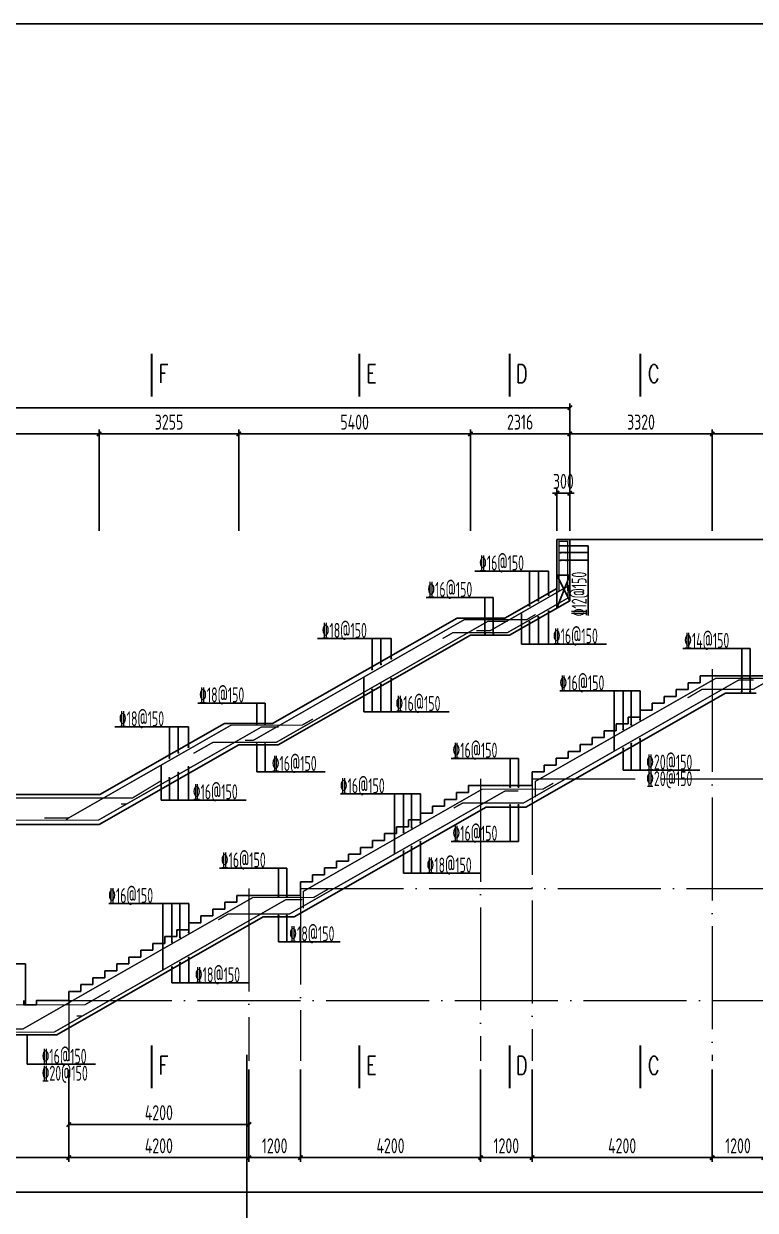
# Model space of a CAD drawing. Header units: millimetres. Extents: x -897614 to 191467, y -439928 to 101803.
# Drawn here: x 106840 to 123893, y -221282 to -193606 of the extents above; entities that cross this region are included whole.
import ezdxf

# ---------------------------------------------------------------- set-up
doc = ezdxf.new("R2010")
doc.units = ezdxf.units.MM
doc.header["$LTSCALE"] = 1000
doc.linetypes.add('ACAD_ISO04W100', pattern=[30, 24, -3, 0, -3])
doc.linetypes.add('DASHED', pattern=[19.05, 12.7, -6.35])
for name, color, linetype in [('AXIS', 3, 'Continuous'), ('DIM_LEAD', 3, 'Continuous'), ('DIM_SYMB', 3, 'Continuous'), ('JG_TEXT', 7, 'Continuous'), ('JGKX', 7, 'Continuous'), ('REIN', 1, 'Continuous')]:
    doc.layers.add(name, color=color, linetype=linetype)
for name, color, linetype, lineweight in [('Beam', 4, 'DASHED', 25), ('DOTE', 8, 'ACAD_ISO04W100', 9), ('WALL', 6, 'Continuous', 30)]:
    doc.layers.add(name, color=color, linetype=linetype, lineweight=lineweight)
doc.layers.add('DY', color=1, linetype='Continuous', plot=False)
doc.styles.add('_TCH_LABEL', font='COMPLEX', dxfattribs={"bigfont": 'GBCBIG'})
doc.styles.add('TSSD', font='tssdeng.shx', dxfattribs={"width": 0.7, "bigfont": 'tssdchn.shx'})
doc.dimstyles.new('TSD', dxfattribs={"dimtxt": 350, "dimasz": 100, "dimexe": 100, "dimexo": 200, "dimgap": 100, "dimtad": 1, "dimdec": 0, "dimzin": 0, "dimdsep": 46, "dimtxsty": 'TSSD', "dimblk": 'ARCHTICK', "dimcen": 0.09, "dimclrt": 7, "dimazin": 2, "dimtfac": 1, "dimtdec": 0, "dimtix": 1, "dimtmove": 2, "dimatfit": 3, "dimfxl": 0, "dimtolj": 1, "dimtzin": 0, "dimarcsym": 0})

# ---------------------------------------------------------------- blocks, each defined once
blk = doc.blocks.new('_ArchTick')
at = {"color": 0, "linetype": 'ByBlock', "const_width": 0.4}
blk.add_lwpolyline([(-0.5, -0.5), (0.5, 0.5)], dxfattribs=at)
blk = doc.blocks.new('*D225')
at = {"layer": 'Defpoints', "color": 0, "transparency": 16777216}
for p in [(100290, -217796), (107890, -217796), (107890, -220054)]:
    blk.add_point(p, dxfattribs=at)
at = {"layer": 'DIM_LEAD', "color": 0, "lineweight": -2, "transparency": 16777216}
for p, q in [((100290, -217996), (100290, -220154)), ((107890, -217996), (107890, -220154)), ((100290, -220054), (107890, -220054))]:
    blk.add_line(p, q, dxfattribs=at)
at = {"layer": 'DIM_LEAD', "color": 0, "lineweight": -2, "transparency": 16777216, "xscale": 100, "yscale": 100, "zscale": 100, "rotation": 180}
blk.add_blockref('_ArchTick', (100290, -220054), dxfattribs=at)
at = {"layer": 'DIM_LEAD', "color": 0, "lineweight": -2, "transparency": 16777216, "xscale": 100, "yscale": 100, "zscale": 100}
blk.add_blockref('_ArchTick', (107890, -220054), dxfattribs=at)
at = {"layer": 'DIM_LEAD', "color": 7, "transparency": 16777216, "insert": (104090, -219779), "char_height": 350, "attachment_point": 5, "style": 'TSSD'}
blk.add_mtext('\\A1;7600', dxfattribs=at)
blk = doc.blocks.new('*D226')
at = {"layer": 'Defpoints', "color": 0, "transparency": 16777216}
for p in [(112090, -217796), (113290, -217796), (113290, -220054)]:
    blk.add_point(p, dxfattribs=at)
at = {"layer": 'DIM_LEAD', "color": 0, "lineweight": -2, "transparency": 16777216}
for p, q in [((112090, -217996), (112090, -220154)), ((113290, -217996), (113290, -220154)), ((112090, -220054), (113290, -220054))]:
    blk.add_line(p, q, dxfattribs=at)
at = {"layer": 'DIM_LEAD', "color": 0, "lineweight": -2, "transparency": 16777216, "xscale": 100, "yscale": 100, "zscale": 100, "rotation": 180}
blk.add_blockref('_ArchTick', (112090, -220054), dxfattribs=at)
at = {"layer": 'DIM_LEAD', "color": 0, "lineweight": -2, "transparency": 16777216, "xscale": 100, "yscale": 100, "zscale": 100}
blk.add_blockref('_ArchTick', (113290, -220054), dxfattribs=at)
at = {"layer": 'DIM_LEAD', "color": 7, "transparency": 16777216, "insert": (112690, -219779), "char_height": 350, "attachment_point": 5, "style": 'TSSD'}
blk.add_mtext('\\A1;1200', dxfattribs=at)
blk = doc.blocks.new('*D227')
at = {"layer": 'Defpoints', "color": 0, "transparency": 16777216}
for p in [(113290, -217796), (117490, -217796), (117490, -220054)]:
    blk.add_point(p, dxfattribs=at)
at = {"layer": 'DIM_LEAD', "color": 0, "lineweight": -2, "transparency": 16777216}
for p, q in [((113290, -217996), (113290, -220154)), ((117490, -217996), (117490, -220154)), ((113290, -220054), (117490, -220054))]:
    blk.add_line(p, q, dxfattribs=at)
at = {"layer": 'DIM_LEAD', "color": 0, "lineweight": -2, "transparency": 16777216, "xscale": 100, "yscale": 100, "zscale": 100, "rotation": 180}
blk.add_blockref('_ArchTick', (113290, -220054), dxfattribs=at)
at = {"layer": 'DIM_LEAD', "color": 0, "lineweight": -2, "transparency": 16777216, "xscale": 100, "yscale": 100, "zscale": 100}
blk.add_blockref('_ArchTick', (117490, -220054), dxfattribs=at)
at = {"layer": 'DIM_LEAD', "color": 7, "transparency": 16777216, "insert": (115390, -219779), "char_height": 350, "attachment_point": 5, "style": 'TSSD'}
blk.add_mtext('\\A1;4200', dxfattribs=at)
blk = doc.blocks.new('*D228')
at = {"layer": 'Defpoints', "color": 0, "transparency": 16777216}
for p in [(117490, -217796), (118690, -217796), (118690, -220054)]:
    blk.add_point(p, dxfattribs=at)
at = {"layer": 'DIM_LEAD', "color": 0, "lineweight": -2, "transparency": 16777216}
for p, q in [((117490, -217996), (117490, -220154)), ((118690, -217996), (118690, -220154)), ((117490, -220054), (118690, -220054))]:
    blk.add_line(p, q, dxfattribs=at)
at = {"layer": 'DIM_LEAD', "color": 0, "lineweight": -2, "transparency": 16777216, "xscale": 100, "yscale": 100, "zscale": 100, "rotation": 180}
blk.add_blockref('_ArchTick', (117490, -220054), dxfattribs=at)
at = {"layer": 'DIM_LEAD', "color": 0, "lineweight": -2, "transparency": 16777216, "xscale": 100, "yscale": 100, "zscale": 100}
blk.add_blockref('_ArchTick', (118690, -220054), dxfattribs=at)
at = {"layer": 'DIM_LEAD', "color": 7, "transparency": 16777216, "insert": (118090, -219779), "char_height": 350, "attachment_point": 5, "style": 'TSSD'}
blk.add_mtext('\\A1;1200', dxfattribs=at)
blk = doc.blocks.new('*D229')
at = {"layer": 'Defpoints', "color": 0, "transparency": 16777216}
for p in [(118690, -217796), (122890, -217796), (122890, -220054)]:
    blk.add_point(p, dxfattribs=at)
at = {"layer": 'DIM_LEAD', "color": 0, "lineweight": -2, "transparency": 16777216}
for p, q in [((118690, -217996), (118690, -220154)), ((122890, -217996), (122890, -220154)), ((118690, -220054), (122890, -220054))]:
    blk.add_line(p, q, dxfattribs=at)
at = {"layer": 'DIM_LEAD', "color": 0, "lineweight": -2, "transparency": 16777216, "xscale": 100, "yscale": 100, "zscale": 100, "rotation": 180}
blk.add_blockref('_ArchTick', (118690, -220054), dxfattribs=at)
at = {"layer": 'DIM_LEAD', "color": 0, "lineweight": -2, "transparency": 16777216, "xscale": 100, "yscale": 100, "zscale": 100}
blk.add_blockref('_ArchTick', (122890, -220054), dxfattribs=at)
at = {"layer": 'DIM_LEAD', "color": 7, "transparency": 16777216, "insert": (120790, -219779), "char_height": 350, "attachment_point": 5, "style": 'TSSD'}
blk.add_mtext('\\A1;4200', dxfattribs=at)
blk = doc.blocks.new('*D230')
at = {"layer": 'Defpoints', "color": 0, "transparency": 16777216}
for p in [(122890, -217796), (124090, -217796), (124090, -220054)]:
    blk.add_point(p, dxfattribs=at)
at = {"layer": 'DIM_LEAD', "color": 0, "lineweight": -2, "transparency": 16777216}
for p, q in [((122890, -217996), (122890, -220154)), ((124090, -217996), (124090, -220154)), ((122890, -220054), (124090, -220054))]:
    blk.add_line(p, q, dxfattribs=at)
at = {"layer": 'DIM_LEAD', "color": 0, "lineweight": -2, "transparency": 16777216, "xscale": 100, "yscale": 100, "zscale": 100, "rotation": 180}
blk.add_blockref('_ArchTick', (122890, -220054), dxfattribs=at)
at = {"layer": 'DIM_LEAD', "color": 0, "lineweight": -2, "transparency": 16777216, "xscale": 100, "yscale": 100, "zscale": 100}
blk.add_blockref('_ArchTick', (124090, -220054), dxfattribs=at)
at = {"layer": 'DIM_LEAD', "color": 7, "transparency": 16777216, "insert": (123490, -219779), "char_height": 350, "attachment_point": 5, "style": 'TSSD'}
blk.add_mtext('\\A1;1200', dxfattribs=at)
blk = doc.blocks.new('*D233')
at = {"layer": 'Defpoints', "color": 0, "transparency": 16777216}
for p in [(76010, -217796), (132170, -217796), (132170, -220859)]:
    blk.add_point(p, dxfattribs=at)
at = {"layer": 'DIM_LEAD', "color": 0, "lineweight": -2, "transparency": 16777216}
for p, q in [((76010, -217996), (76010, -220959)), ((132170, -217996), (132170, -220959)), ((76010, -220859), (132170, -220859))]:
    blk.add_line(p, q, dxfattribs=at)
at = {"layer": 'DIM_LEAD', "color": 0, "lineweight": -2, "transparency": 16777216, "xscale": 100, "yscale": 100, "zscale": 100, "rotation": 180}
blk.add_blockref('_ArchTick', (76010, -220859), dxfattribs=at)
at = {"layer": 'DIM_LEAD', "color": 0, "lineweight": -2, "transparency": 16777216, "xscale": 100, "yscale": 100, "zscale": 100}
blk.add_blockref('_ArchTick', (132170, -220859), dxfattribs=at)
at = {"layer": 'DIM_LEAD', "color": 7, "transparency": 16777216, "insert": (104090, -220584), "char_height": 350, "attachment_point": 5, "style": 'TSSD'}
blk.add_mtext('\\A1;56160', dxfattribs=at)
blk = doc.blocks.new('*D238')
at = {"layer": 'Defpoints', "color": 0, "transparency": 16777216}
for p in [(107890, -217796), (112090, -217796), (112090, -219282)]:
    blk.add_point(p, dxfattribs=at)
at = {"layer": 'DIM_LEAD', "color": 0, "lineweight": -2, "transparency": 16777216}
for p, q in [((107890, -217996), (107890, -219382)), ((112090, -217996), (112090, -219382)), ((107890, -219282), (112090, -219282))]:
    blk.add_line(p, q, dxfattribs=at)
at = {"layer": 'DIM_LEAD', "color": 0, "lineweight": -2, "transparency": 16777216, "xscale": 100, "yscale": 100, "zscale": 100, "rotation": 180}
blk.add_blockref('_ArchTick', (107890, -219282), dxfattribs=at)
at = {"layer": 'DIM_LEAD', "color": 0, "lineweight": -2, "transparency": 16777216, "xscale": 100, "yscale": 100, "zscale": 100}
blk.add_blockref('_ArchTick', (112090, -219282), dxfattribs=at)
at = {"layer": 'DIM_LEAD', "color": 7, "transparency": 16777216, "insert": (109990, -219007), "char_height": 350, "attachment_point": 5, "style": 'TSSD'}
blk.add_mtext('\\A1;4200', dxfattribs=at)
blk = doc.blocks.new('*D239')
at = {"layer": 'Defpoints', "color": 0, "transparency": 16777216}
for p in [(107890, -217796), (112090, -217796), (112090, -220054)]:
    blk.add_point(p, dxfattribs=at)
at = {"layer": 'DIM_LEAD', "color": 0, "lineweight": -2, "transparency": 16777216}
for p, q in [((107890, -217996), (107890, -220154)), ((112090, -217996), (112090, -220154)), ((107890, -220054), (112090, -220054))]:
    blk.add_line(p, q, dxfattribs=at)
at = {"layer": 'DIM_LEAD', "color": 0, "lineweight": -2, "transparency": 16777216, "xscale": 100, "yscale": 100, "zscale": 100, "rotation": 180}
blk.add_blockref('_ArchTick', (107890, -220054), dxfattribs=at)
at = {"layer": 'DIM_LEAD', "color": 0, "lineweight": -2, "transparency": 16777216, "xscale": 100, "yscale": 100, "zscale": 100}
blk.add_blockref('_ArchTick', (112090, -220054), dxfattribs=at)
at = {"layer": 'DIM_LEAD', "color": 7, "transparency": 16777216, "insert": (109990, -219779), "char_height": 350, "attachment_point": 5, "style": 'TSSD'}
blk.add_mtext('\\A1;4200', dxfattribs=at)
blk = doc.blocks.new('*D241')
at = {"layer": 'Defpoints', "color": 0, "transparency": 16777216}
for p in [(119570, -202563), (88610, -205637), (119570, -205637)]:
    blk.add_point(p, dxfattribs=at)
at = {"layer": 'DIM_LEAD', "color": 0, "lineweight": -2, "transparency": 16777216}
for p, q in [((88610, -205437), (88610, -202463)), ((88610, -202563), (119570, -202563)), ((119570, -205437), (119570, -202463))]:
    blk.add_line(p, q, dxfattribs=at)
at = {"layer": 'DIM_LEAD', "color": 0, "lineweight": -2, "transparency": 16777216, "xscale": 100, "yscale": 100, "zscale": 100, "rotation": 180}
blk.add_blockref('_ArchTick', (88610, -202563), dxfattribs=at)
at = {"layer": 'DIM_LEAD', "color": 0, "lineweight": -2, "transparency": 16777216, "xscale": 100, "yscale": 100, "zscale": 100}
blk.add_blockref('_ArchTick', (119570, -202563), dxfattribs=at)
at = {"layer": 'DIM_LEAD', "color": 7, "transparency": 16777216, "insert": (104090, -202288), "char_height": 350, "attachment_point": 5, "style": 'TSSD'}
blk.add_mtext('\\A1;30960', dxfattribs=at)
blk = doc.blocks.new('*D242')
at = {"layer": 'Defpoints', "color": 0, "transparency": 16777216}
for p in [(119570, -204556), (119270, -205637), (119570, -205637)]:
    blk.add_point(p, dxfattribs=at)
at = {"layer": 'DIM_LEAD', "color": 0, "lineweight": -2, "transparency": 16777216}
for p, q in [((119270, -205437), (119270, -204456)), ((119570, -205437), (119570, -204456)), ((119270, -204556), (119170, -204556)), ((119270, -204556), (119570, -204556)), ((119570, -204556), (119670, -204556))]:
    blk.add_line(p, q, dxfattribs=at)
at = {"layer": 'DIM_LEAD', "color": 0, "lineweight": -2, "transparency": 16777216, "xscale": 100, "yscale": 100, "zscale": 100}
blk.add_blockref('_ArchTick', (119270, -204556), dxfattribs=at)
at = {"layer": 'DIM_LEAD', "color": 0, "lineweight": -2, "transparency": 16777216, "xscale": 100, "yscale": 100, "zscale": 100, "rotation": 180}
blk.add_blockref('_ArchTick', (119570, -204556), dxfattribs=at)
at = {"layer": 'DIM_LEAD', "color": 7, "transparency": 16777216, "insert": (119420, -204281), "char_height": 350, "attachment_point": 5, "style": 'TSSD'}
blk.add_mtext('\\A1;300', dxfattribs=at)
blk = doc.blocks.new('*D256')
at = {"layer": 'Defpoints', "color": 0, "transparency": 16777216}
for p in [(122890, -203173), (122890, -205637, 0), (128570, -205637, 0)]:
    blk.add_point(p, dxfattribs=at)
at = {"layer": 'DIM_LEAD', "color": 0, "lineweight": -2, "transparency": 16777216}
for p, q in [((122890, -205437), (122890, -203073)), ((128570, -205437), (128570, -203073)), ((128570, -203173), (122890, -203173))]:
    blk.add_line(p, q, dxfattribs=at)
at = {"layer": 'DIM_LEAD', "color": 0, "lineweight": -2, "transparency": 16777216, "xscale": 100, "yscale": 100, "zscale": 100, "rotation": 180}
blk.add_blockref('_ArchTick', (122890, -203173), dxfattribs=at)
at = {"layer": 'DIM_LEAD', "color": 0, "lineweight": -2, "transparency": 16777216, "xscale": 100, "yscale": 100, "zscale": 100}
blk.add_blockref('_ArchTick', (128570, -203173), dxfattribs=at)
at = {"layer": 'DIM_LEAD', "color": 7, "transparency": 16777216, "insert": (125730, -202898), "char_height": 350, "attachment_point": 5, "style": 'TSSD'}
blk.add_mtext('\\A1;5680', dxfattribs=at)
blk = doc.blocks.new('*D257')
at = {"layer": 'Defpoints', "color": 0, "transparency": 16777216}
for p in [(119570, -203173), (119570, -205637, 0), (122890, -205637, 0)]:
    blk.add_point(p, dxfattribs=at)
at = {"layer": 'DIM_LEAD', "color": 0, "lineweight": -2, "transparency": 16777216}
for p, q in [((119570, -205437), (119570, -203073)), ((122890, -205437), (122890, -203073)), ((122890, -203173), (119570, -203173))]:
    blk.add_line(p, q, dxfattribs=at)
at = {"layer": 'DIM_LEAD', "color": 0, "lineweight": -2, "transparency": 16777216, "xscale": 100, "yscale": 100, "zscale": 100, "rotation": 180}
blk.add_blockref('_ArchTick', (119570, -203173), dxfattribs=at)
at = {"layer": 'DIM_LEAD', "color": 0, "lineweight": -2, "transparency": 16777216, "xscale": 100, "yscale": 100, "zscale": 100}
blk.add_blockref('_ArchTick', (122890, -203173), dxfattribs=at)
at = {"layer": 'DIM_LEAD', "color": 7, "transparency": 16777216, "insert": (121230, -202898), "char_height": 350, "attachment_point": 5, "style": 'TSSD'}
blk.add_mtext('\\A1;3320', dxfattribs=at)
blk = doc.blocks.new('*D258')
at = {"layer": 'Defpoints', "color": 0, "transparency": 16777216}
for p in [(117254, -203173), (117254, -205637, 0), (119570, -205637, 0)]:
    blk.add_point(p, dxfattribs=at)
at = {"layer": 'DIM_LEAD', "color": 0, "lineweight": -2, "transparency": 16777216}
for p, q in [((117254, -205437), (117254, -203073)), ((119570, -205437), (119570, -203073)), ((119570, -203173), (117254, -203173))]:
    blk.add_line(p, q, dxfattribs=at)
at = {"layer": 'DIM_LEAD', "color": 0, "lineweight": -2, "transparency": 16777216, "xscale": 100, "yscale": 100, "zscale": 100, "rotation": 180}
blk.add_blockref('_ArchTick', (117254, -203173), dxfattribs=at)
at = {"layer": 'DIM_LEAD', "color": 0, "lineweight": -2, "transparency": 16777216, "xscale": 100, "yscale": 100, "zscale": 100}
blk.add_blockref('_ArchTick', (119570, -203173), dxfattribs=at)
at = {"layer": 'DIM_LEAD', "color": 7, "transparency": 16777216, "insert": (118412, -202898), "char_height": 350, "attachment_point": 5, "style": 'TSSD'}
blk.add_mtext('\\A1;2316', dxfattribs=at)
blk = doc.blocks.new('*D259')
at = {"layer": 'Defpoints', "color": 0, "transparency": 16777216}
for p in [(111854, -203173), (111854, -205637, 0), (117254, -205637, 0)]:
    blk.add_point(p, dxfattribs=at)
at = {"layer": 'DIM_LEAD', "color": 0, "lineweight": -2, "transparency": 16777216}
for p, q in [((111854, -205437), (111854, -203073)), ((117254, -205437), (117254, -203073)), ((117254, -203173), (111854, -203173))]:
    blk.add_line(p, q, dxfattribs=at)
at = {"layer": 'DIM_LEAD', "color": 0, "lineweight": -2, "transparency": 16777216, "xscale": 100, "yscale": 100, "zscale": 100, "rotation": 180}
blk.add_blockref('_ArchTick', (111854, -203173), dxfattribs=at)
at = {"layer": 'DIM_LEAD', "color": 0, "lineweight": -2, "transparency": 16777216, "xscale": 100, "yscale": 100, "zscale": 100}
blk.add_blockref('_ArchTick', (117254, -203173), dxfattribs=at)
at = {"layer": 'DIM_LEAD', "color": 7, "transparency": 16777216, "insert": (114554, -202898), "char_height": 350, "attachment_point": 5, "style": 'TSSD'}
blk.add_mtext('\\A1;5400', dxfattribs=at)
blk = doc.blocks.new('*D260')
at = {"layer": 'Defpoints', "color": 0, "transparency": 16777216}
for p in [(108599, -203173), (108599, -205637, 0), (111854, -205637, 0)]:
    blk.add_point(p, dxfattribs=at)
at = {"layer": 'DIM_LEAD', "color": 0, "lineweight": -2, "transparency": 16777216}
for p, q in [((108599, -205437), (108599, -203073)), ((111854, -205437), (111854, -203073)), ((111854, -203173), (108599, -203173))]:
    blk.add_line(p, q, dxfattribs=at)
at = {"layer": 'DIM_LEAD', "color": 0, "lineweight": -2, "transparency": 16777216, "xscale": 100, "yscale": 100, "zscale": 100, "rotation": 180}
blk.add_blockref('_ArchTick', (108599, -203173), dxfattribs=at)
at = {"layer": 'DIM_LEAD', "color": 0, "lineweight": -2, "transparency": 16777216, "xscale": 100, "yscale": 100, "zscale": 100}
blk.add_blockref('_ArchTick', (111854, -203173), dxfattribs=at)
at = {"layer": 'DIM_LEAD', "color": 7, "transparency": 16777216, "insert": (110227, -202898), "char_height": 350, "attachment_point": 5, "style": 'TSSD'}
blk.add_mtext('\\A1;3255', dxfattribs=at)
blk = doc.blocks.new('*D261')
at = {"layer": 'Defpoints', "color": 0, "transparency": 16777216}
for p in [(108599, -203173), (99581, -205637, 0), (108599, -205637, 0)]:
    blk.add_point(p, dxfattribs=at)
at = {"layer": 'DIM_LEAD', "color": 0, "lineweight": -2, "transparency": 16777216}
for p, q in [((99581, -205437), (99581, -203073)), ((108599, -205437), (108599, -203073)), ((99581, -203173), (108599, -203173))]:
    blk.add_line(p, q, dxfattribs=at)
at = {"layer": 'DIM_LEAD', "color": 0, "lineweight": -2, "transparency": 16777216, "xscale": 100, "yscale": 100, "zscale": 100, "rotation": 180}
blk.add_blockref('_ArchTick', (99581, -203173), dxfattribs=at)
at = {"layer": 'DIM_LEAD', "color": 0, "lineweight": -2, "transparency": 16777216, "xscale": 100, "yscale": 100, "zscale": 100}
blk.add_blockref('_ArchTick', (108599, -203173), dxfattribs=at)
at = {"layer": 'DIM_LEAD', "color": 7, "transparency": 16777216, "insert": (104090, -202898), "char_height": 350, "attachment_point": 5, "style": 'TSSD'}
blk.add_mtext('\\A1;9018', dxfattribs=at)

msp = doc.modelspace()

# ---------------------------------------------------------------- linework, layer by layer
at = {"layer": 'AXIS'}
msp.add_line((112040.21755, -217654.67959), (112040.21755, -221654.67959), dxfattribs=at)
at = {"layer": 'Beam'}
for p, q in [((119570.15574, -206466.01715), (119270.15574, -207237.05963)), ((119570.15574, -207066.01715), (119270.15574, -206466.01715))]:
    msp.add_line(p, q, dxfattribs=at)
msp.add_lwpolyline([(119570.15574, -206466.01715), (119270.15574, -206466.01715), (119270.15574, -207237.05963), (119570.15574, -207066.01715)], close=True, dxfattribs=at)
at = {"layer": 'DIM_SYMB', "const_width": 50, "elevation": 0}
for points in [[(109822.13976, -201301.00542), (109822.13976, -202301.00542)], [(114661.99668, -201301.00542), (114661.99668, -202301.00542)], [(118169.50547, -201301.00542), (118169.50547, -202301.00542)], [(121215.65078, -201301.00542), (121215.65078, -202301.00542)], [(109822.13976, -217438.66494), (109822.13976, -218438.66494)], [(114661.99668, -217438.66494), (114661.99668, -218438.66494)], [(118169.50547, -217438.66494), (118169.50547, -218438.66494)], [(121215.65078, -217438.66494), (121215.65078, -218438.66494)]]:
    msp.add_lwpolyline(points, dxfattribs=at)
at = {"layer": 'DOTE', "ltscale": 0.1}
for p, q in [((122890.15574, -208657.43333), (122890.15574, -217796.10192)), ((118690.15574, -211057.43333), (118690.15574, -217796.10192)), ((117490.15574, -211217.43333), (117490.15574, -217796.10192)), ((118690.15574, -211217.43333), (132270.15574, -211217.43333)), ((113290.15574, -213617.43333), (113290.15574, -217796.10192)), ((112090.15574, -213777.43333), (112090.15574, -217796.10192)), ((113290.15574, -213777.43333), (132270.15574, -213777.43333)), ((107890.15574, -216177.43333), (107890.15574, -217796.10192)), ((107890.15574, -216387.43333), (132270.15574, -216387.43333))]:
    msp.add_line(p, q, dxfattribs=at)
at = {"layer": 'DY', "elevation": 0}
msp.add_lwpolyline([(64597.28979, -235605.55027), (138847.28979, -235605.55027), (138847.28979, -193605.55027), (64597.28979, -193605.55027)], close=True, dxfattribs=at)
at = {"layer": 'JG_TEXT'}
for p, q in [((119318.15799, -205786.80705, 0), (119999.57485, -205786.80705, 0)), ((119999.57485, -205786.80705, 0), (119999.57485, -207406.87699, 0)), ((119354.69791, -205941.98666, 0), (119999.57485, -205941.98666, 0)), ((119354.69791, -206121.9985, 0), (119999.57485, -206121.9985, 0)), ((117357.93467, -206373.81836), (119075.35627, -206373.81836)), ((118631.04077, -207181.61573), (118631.04077, -206373.81836)), ((118837.21195, -207061.47583), (118837.21195, -206373.81836)), ((119075.35627, -206930.02975), (119075.35627, -206373.81836)), ((117787.15342, -206992.28413), (116220.0786, -206992.28413)), ((117592.66357, -207841.28015), (117592.66357, -206992.28413)), ((117787.15342, -207841.28015), (117787.15342, -206992.28413)), ((118440.22114, -207347.27566), (118440.22114, -208077.72147)), ((118631.04077, -207561.94606), (118631.04077, -208077.72147)), ((118837.21195, -207441.80615), (118837.21195, -208077.72147)), ((119075.35627, -207310.36008), (119075.35627, -208077.72147)), ((113689.14484, -207949.22783), (115406.56643, -207949.22783)), ((114962.25094, -208665.41776), (114962.25094, -207949.22783)), ((115168.42211, -208545.27785), (115168.42211, -207949.22783)), ((115406.56643, -208413.83178), (115406.56643, -207949.22783)), ((118440.22114, -208077.72147), (120424.11374, -208077.72147)), ((123773.32002, -208182.28413), (122206.24519, -208182.28413)), ((123578.83016, -209178.67052), (123578.83016, -208182.28413)), ((123773.32002, -209178.67052), (123773.32002, -208182.28413)), ((114771.4313, -208844.29915), (114771.4313, -209653.13094)), ((115406.56643, -208885.76956), (115406.56643, -209653.13094)), ((114962.25094, -209137.35554), (114962.25094, -209653.13094)), ((115168.42211, -209017.21563), (115168.42211, -209653.13094)), ((119340.74979, -209167.79495), (121207.11621, -209167.79495)), ((120600.4926, -210576.22888), (120600.4926, -209167.79495)), ((120814.41348, -210062.7804), (120814.41348, -209167.79495)), ((121001.62363, -209956.07731), (121001.62363, -209167.79495)), ((121207.11621, -209840.56106), (121207.11621, -209167.79495)), ((112466.14581, -209452.28413), (110899.07098, -209452.28413)), ((112271.65596, -209943.88776), (112271.65596, -209452.28413)), ((112466.14581, -209943.88776), (112466.14581, -209452.28413)), ((114771.4313, -209653.13094), (116755.3239, -209653.13094)), ((108962.5884, -210009.22783), (110680.00999, -210009.22783)), ((110235.69449, -210729.03183), (110235.69449, -210009.22783)), ((110441.86567, -210608.89193), (110441.86567, -210009.22783)), ((110680.00999, -210477.44585), (110680.00999, -210009.22783)), ((121207.11621, -210287.06527), (121207.11621, -211016.73123)), ((112271.65596, -210410.80017), (112271.65596, -211052.75528)), ((112466.14581, -210410.80017), (112466.14581, -211052.75528)), ((120814.41348, -210509.28461), (120814.41348, -211016.73123)), ((121001.62363, -210402.58152), (121001.62363, -211016.73123)), ((118373.32002, -210742.28413), (116806.24519, -210742.28413)), ((118178.83016, -211406.71871), (118178.83016, -210742.28413)), ((118373.32002, -211406.71871), (118373.32002, -210742.28413)), ((110044.87486, -210897.69558), (110044.87486, -211713.13094)), ((110441.86567, -211077.21563), (110441.86567, -211713.13094)), ((110680.00999, -210945.76956), (110680.00999, -211713.13094)), ((112271.65596, -211052.75528), (113869.22771, -211052.75528)), ((120814.41348, -211016.73123), (122599.11888, -211016.73123)), ((110235.69449, -211197.35554), (110235.69449, -211713.13094)), ((110044.87486, -211713.13094), (112028.76746, -211713.13094)), ((114220.74979, -211567.79495), (116087.11621, -211567.79495)), ((115480.4926, -212976.22888), (115480.4926, -211567.79495)), ((115694.41348, -212462.7804), (115694.41348, -211567.79495)), ((115881.62363, -212356.07731), (115881.62363, -211567.79495)), ((116087.11621, -212240.56106), (116087.11621, -211567.79495)), ((118178.83016, -211832.39045), (118178.83016, -212678.43735)), ((118373.32002, -211832.39045), (118373.32002, -212678.43735)), ((115881.62363, -212802.58152), (115881.62363, -213416.73123)), ((116087.11621, -212687.06527), (116087.11621, -213416.73123)), ((118373.32002, -212678.43735), (116806.24519, -212678.43735)), ((115694.41348, -212909.28461), (115694.41348, -213416.73123)), ((112973.32002, -213302.28413), (111406.24519, -213302.28413)), ((112778.83016, -213958.10311), (112778.83016, -213302.28413)), ((112973.32002, -213958.10311), (112973.32002, -213302.28413)), ((115694.41348, -213416.73123), (117479.11888, -213416.73123)), ((108820.74979, -214127.79495), (110687.11621, -214127.79495)), ((110080.4926, -215679.13496, 0), (110080.4926, -214127.79495)), ((110294.41348, -215022.7804), (110294.41348, -214127.79495)), ((110481.62363, -214916.07731), (110481.62363, -214127.79495)), ((110687.11621, -214800.56106), (110687.11621, -214127.79495)), ((112778.83016, -214411.2254), (112778.83016, -215024.35037)), ((112973.32002, -214411.2254), (112973.32002, -215024.35037)), ((114214.25487, -215024.35037), (112778.83016, -215024.35037)), ((106879.9648, -215536.74347, 0), (105365.24832, -215536.74347, 0)), ((106879.9648, -216489.87739, 0), (106879.9648, -215536.74347, 0)), ((110481.62363, -215505.48761, 0), (110481.62363, -215976.73123)), ((110687.11621, -215389.97136, 0), (110687.11621, -215976.73123)), ((110294.41348, -215612.19069, 0), (110294.41348, -215976.73123)), ((110294.41348, -215976.73123), (112079.11888, -215976.73123)), ((106922.73674, -217877.20634, 0), (106922.73674, -217180.37229, 0)), ((106922.73674, -217877.20634, 0), (108513.7017, -217877.20634))]:
    msp.add_line(p, q, dxfattribs=at)
at = {"layer": 'JGKX', "ltscale": 2}
msp.add_line((119570.15574, -205637.43333), (129150.07553, -205637.43333), dxfattribs=at)
at = {"layer": 'REIN', "const_width": 30, "elevation": 0}
for points in [[(119522.90651, -206838.74019), (119522.90651, -205679.35269), (119318.15799, -205679.35269), (119318.15799, -206838.74019)], [(129597.8939, -206018.23794), (129295.42029, -206018.23794), (123847.68433, -209131.22992), (122654.2062, -209131.22992), (122314.69885, -209332.81552)], [(119548.53206, -206875.58964), (119548.53206, -206712.81728), (117719.91592, -207759.61815), (117388.89238, -207759.61815)], [(119529.76257, -206843.64295), (119529.76257, -206999.35654), (118118.83956, -207806.78432), (116849.04981, -207806.78432), (116605.02802, -207947.10379)], [(118120.47092, -207547.28662), (117655.46158, -207547.28662), (112728.58859, -210366.78432), (111253.05542, -210366.78432), (110798.53072, -210624.55856)], [(118773.3949, -207384.75028), (118561.40393, -207506.78432), (117107.88445, -207506.78432), (112194.25334, -210319.61815), (111998.6414, -210319.61815)], [(124598.91431, -208657.43333), (124224.4063, -208871.35455), (122979.35334, -208871.35455), (118763.70941, -211280.29394), (118763.70941, -211652.40204)], [(116864.87609, -211900.41751), (117068.04735, -211785.11887), (118484.93511, -211785.11887), (123512.37291, -208910.06356), (123854.94063, -208910.06356)], [(95398.03771, -210007.28662), (95793.85611, -210007.28662), (99600.40431, -212182.45702), (108579.90717, -212182.45702), (112386.45537, -210007.28662), (112782.27377, -210007.28662)], [(113582.1214, -209823.05835), (113329.7008, -209966.78432), (111673.96957, -209966.78432), (107879.93149, -212134.80608), (107323.58651, -212134.80608)], [(110026.52682, -211273.13877), (109369.71707, -211668.37474), (98831.60201, -211668.37474), (98155.20418, -211273.13877)], [(113358.16019, -214241.2776), (113358.16019, -213843.77626), (117529.5415, -211459.81846), (118941.25663, -211459.81846), (119188.15202, -211318.73538)], [(118373.81104, -211503.09301), (118058.48037, -211503.09301), (113035.01123, -214370.7961), (111607.00958, -214370.7961), (111371.91477, -214510.22033)], [(107888.94161, -212118.50396), (107824.98856, -212182.45702), (108579.90717, -212182.45702), (109236.18484, -211807.4412), (109107.69416, -211807.4412)], [(113957.1735, -213777.43333), (113597.48532, -213986.98259), (112181.63924, -213986.98259), (106818.33846, -217054.69389), (106408.78957, -217054.69389)], [(113335.30031, -214038.47184), (112949.09512, -214038.47184), (107547.78874, -217127.68484), (105263.57316, -217127.68484), (105263.57316, -216817.37077)], [(108844.50522, -216155.08163), (108265.93255, -216489.87739), (105157.59072, -216489.87739), (105157.59072, -218546.27582), (104948.91604, -218546.27582)], [(107547.78874, -217127.68484), (108204.06641, -216752.66903), (108075.57573, -216752.66903)]]:
    msp.add_lwpolyline(points, dxfattribs=at)
at = {"layer": 'REIN', "const_width": 25, "elevation": 0}
for points in [[(119367.19791, -205941.98666, -1), (119342.19791, -205941.98666, -1)], [(119367.19791, -206121.9985, -1), (119342.19791, -206121.9985, -1)], [(119490.6005, -205941.98666, -1), (119465.6005, -205941.98666, -1)], [(119490.6005, -206121.9985, -1), (119465.6005, -206121.9985, -1)]]:
    msp.add_lwpolyline(points, format="xyb", close=True, dxfattribs=at)
at = {"layer": 'REIN', "const_width": 25}
for points in [[(119087.85627, -206930.02975, -1), (119062.85627, -206930.02975, -1)], [(118643.54077, -207181.61573, -1), (118618.54077, -207181.61573, -1)], [(118849.71195, -207061.47583, -1), (118824.71195, -207061.47583, -1)], [(119087.85627, -207310.36008, -1), (119062.85627, -207310.36008, -1)], [(117605.16357, -207483.88776, -1), (117580.16357, -207483.88776, -1)], [(117799.65342, -207483.88776, -1), (117774.65342, -207483.88776, -1)], [(118643.54077, -207561.94606, -1), (118618.54077, -207561.94606, -1)], [(118849.71195, -207441.80615, -1), (118824.71195, -207441.80615, -1)], [(117605.16357, -207841.28015, -1), (117580.16357, -207841.28015, -1)], [(117799.65342, -207841.28015, -1), (117774.65342, -207841.28015, -1)], [(115419.06643, -208413.83178, -1), (115394.06643, -208413.83178, -1)], [(114974.75094, -208665.41776, -1), (114949.75094, -208665.41776, -1)], [(115180.92211, -208545.27785, -1), (115155.92211, -208545.27785, -1)], [(115419.06643, -208885.76956, -1), (115394.06643, -208885.76956, -1)], [(123591.33016, -208845.04144, -1), (123566.33016, -208845.04144, -1)], [(123785.82002, -208845.04144, -1), (123760.82002, -208845.04144, -1)], [(114974.75094, -209137.35554, -1), (114949.75094, -209137.35554, -1)], [(115180.92211, -209017.21563, -1), (115155.92211, -209017.21563, -1)], [(123591.33016, -209178.67052, -1), (123566.33016, -209178.67052, -1)], [(123785.82002, -209178.67052, -1), (123760.82002, -209178.67052, -1)], [(112284.15596, -209943.88776, -1), (112259.15596, -209943.88776, -1)], [(112478.64581, -209943.88776, -1), (112453.64581, -209943.88776, -1)], [(120826.91348, -210062.7804, -1), (120801.91348, -210062.7804, -1)], [(121014.12363, -209956.07731, -1), (120989.12363, -209956.07731, -1)], [(121219.61621, -209840.56106, -1), (121194.61621, -209840.56106, -1)], [(121219.61621, -210287.06527, -1), (121194.61621, -210287.06527, -1)], [(110454.36567, -210608.89193, -1), (110429.36567, -210608.89193, -1)], [(110692.50999, -210477.44585, -1), (110667.50999, -210477.44585, -1)], [(112284.15596, -210410.80017, -1), (112259.15596, -210410.80017, -1)], [(112478.64581, -210410.80017, -1), (112453.64581, -210410.80017, -1)], [(120826.91348, -210509.28461, -1), (120801.91348, -210509.28461, -1)], [(121014.12363, -210402.58152, -1), (120989.12363, -210402.58152, -1)], [(110248.19449, -210729.03183, -1), (110223.19449, -210729.03183, -1)], [(110248.19449, -211197.35554, -1), (110223.19449, -211197.35554, -1)], [(110454.36567, -211077.21563, -1), (110429.36567, -211077.21563, -1)], [(110692.50999, -210945.76956, -1), (110667.50999, -210945.76956, -1)], [(118191.33016, -211406.71871, -1), (118166.33016, -211406.71871, -1)], [(118385.82002, -211406.71871, -1), (118360.82002, -211406.71871, -1)], [(118191.33016, -211832.39045, -1), (118166.33016, -211832.39045, -1)], [(118385.82002, -211832.39045, -1), (118360.82002, -211832.39045, -1)], [(116099.61621, -212240.56106, -1), (116074.61621, -212240.56106, -1)], [(115706.91348, -212462.7804, -1), (115681.91348, -212462.7804, -1)], [(115894.12363, -212356.07731, -1), (115869.12363, -212356.07731, -1)], [(115894.12363, -212802.58152, -1), (115869.12363, -212802.58152, -1)], [(116099.61621, -212687.06527, -1), (116074.61621, -212687.06527, -1)], [(115706.91348, -212909.28461, -1), (115681.91348, -212909.28461, -1)], [(112791.33016, -213958.10311, -1), (112766.33016, -213958.10311, -1)], [(112985.82002, -213958.10311, -1), (112960.82002, -213958.10311, -1)], [(112791.33016, -214411.2254, -1), (112766.33016, -214411.2254, -1)], [(112985.82002, -214411.2254, -1), (112960.82002, -214411.2254, -1)], [(110306.91348, -215022.7804, -1), (110281.91348, -215022.7804, -1)], [(110494.12363, -214916.07731, -1), (110469.12363, -214916.07731, -1)], [(110699.61621, -214800.56106, -1), (110674.61621, -214800.56106, -1)], [(110306.91348, -215612.19069, -1), (110281.91348, -215612.19069, -1)], [(110494.12363, -215505.48761, -1), (110469.12363, -215505.48761, -1)], [(110699.61621, -215389.97136, -1), (110674.61621, -215389.97136, -1)]]:
    msp.add_lwpolyline(points, format="xyb", close=True, dxfattribs=at)
at = {"layer": 'WALL'}
for p, q in [((119270.15574, -205637.43333), (119570.15574, -205637.43333)), ((119270.15574, -206776.61438), (119270.15574, -205637.43333)), ((119570.15574, -207066.01715), (119570.15574, -205637.43333)), ((118058.49365, -207467.43333), (119270.15574, -206776.61438)), ((118164.51162, -207867.43333), (119570.15574, -207066.01715)), ((112641.47842, -209927.43333), (116946.47842, -207467.43333)), ((116946.47842, -207467.43333), (118058.49365, -207467.43333)), ((112774.26064, -210427.43333), (117254.26064, -207867.43333)), ((117254.26064, -207867.43333), (118164.51162, -207867.43333)), ((123197.93796, -209217.43333), (118542.93796, -211877.43333)), ((108614.92198, -211587.43333), (111519.92198, -209927.43333)), ((111519.92198, -209927.43333), (112641.47842, -209927.43333)), ((108599.26064, -212287.43333), (111854.26064, -210427.43333)), ((111854.26064, -210427.43333), (112774.26064, -210427.43333)), ((108614.92198, -211587.43333), (99565.3895, -211587.43333)), ((117622.93796, -211877.43333), (113142.93796, -214437.43333)), ((99581.05084, -212287.43333), (108599.26064, -212287.43333)), ((112424.49441, -214437.43333), (107611.99441, -217187.43333))]:
    msp.add_line(p, q, dxfattribs=at)
at = {"layer": 'WALL', "ltscale": 2}
for p, q in [((122610.15574, -208977.43333), (122610.15574, -208817.43333)), ((122610.15574, -208817.43333), (124090.15574, -208817.43333)), ((122050.15574, -209297.43333), (122050.15574, -209137.43333)), ((122050.15574, -209137.43333), (122330.15574, -209137.43333)), ((122330.15574, -209137.43333), (122330.15574, -208977.43333)), ((122330.15574, -208977.43333), (122610.15574, -208977.43333)), ((123916.38152, -209217.43333), (123197.93796, -209217.43333)), ((121490.15574, -209617.43333), (121490.15574, -209457.43333)), ((121490.15574, -209457.43333), (121770.15574, -209457.43333)), ((121770.15574, -209457.43333), (121770.15574, -209297.43333)), ((121770.15574, -209297.43333), (122050.15574, -209297.43333)), ((120930.15574, -209937.43333), (120930.15574, -209777.43333)), ((120930.15574, -209777.43333), (121210.15574, -209777.43333)), ((121210.15574, -209777.43333), (121210.15574, -209617.43333)), ((121210.15574, -209617.43333), (121490.15574, -209617.43333)), ((120650.15574, -210097.43333), (120650.15574, -209937.43333)), ((120650.15574, -209937.43333), (120930.15574, -209937.43333)), ((120090.15574, -210417.43333), (120090.15574, -210257.43333)), ((120090.15574, -210257.43333), (120370.15574, -210257.43333)), ((120370.15574, -210257.43333), (120370.15574, -210097.43333)), ((120370.15574, -210097.43333), (120650.15574, -210097.43333)), ((119530.15574, -210737.43333), (119530.15574, -210577.43333)), ((119530.15574, -210577.43333), (119810.15574, -210577.43333)), ((119810.15574, -210577.43333), (119810.15574, -210417.43333)), ((119810.15574, -210417.43333), (120090.15574, -210417.43333)), ((119250.15574, -210897.43333), (119250.15574, -210737.43333)), ((119250.15574, -210737.43333), (119530.15574, -210737.43333)), ((118690.15574, -211377.43333), (118690.15574, -211057.43333)), ((118690.15574, -211057.43333), (118970.15574, -211057.43333)), ((118970.15574, -211057.43333), (118970.15574, -210897.43333)), ((118970.15574, -210897.43333), (119250.15574, -210897.43333)), ((117210.15574, -211537.43333), (117210.15574, -211377.43333)), ((117210.15574, -211377.43333), (118690.15574, -211377.43333)), ((116650.15574, -211857.43333), (116650.15574, -211697.43333)), ((116650.15574, -211697.43333), (116930.15574, -211697.43333)), ((116930.15574, -211697.43333), (116930.15574, -211537.43333)), ((116930.15574, -211537.43333), (117210.15574, -211537.43333)), ((116370.15574, -212017.43333), (116370.15574, -211857.43333)), ((116370.15574, -211857.43333), (116650.15574, -211857.43333)), ((118542.93796, -211877.43333), (117622.93796, -211877.43333)), ((115810.15574, -212337.43333), (115810.15574, -212177.43333)), ((115810.15574, -212177.43333), (116090.15574, -212177.43333)), ((116090.15574, -212177.43333), (116090.15574, -212017.43333)), ((116090.15574, -212017.43333), (116370.15574, -212017.43333)), ((115250.15574, -212657.43333), (115250.15574, -212497.43333)), ((115250.15574, -212497.43333), (115530.15574, -212497.43333)), ((115530.15574, -212497.43333), (115530.15574, -212337.43333)), ((115530.15574, -212337.43333), (115810.15574, -212337.43333)), ((114690.15574, -212977.43333), (114690.15574, -212817.43333)), ((114690.15574, -212817.43333), (114970.15574, -212817.43333)), ((114970.15574, -212817.43333), (114970.15574, -212657.43333)), ((114970.15574, -212657.43333), (115250.15574, -212657.43333)), ((114410.15574, -213137.43333), (114410.15574, -212977.43333)), ((114410.15574, -212977.43333), (114690.15574, -212977.43333)), ((113850.15574, -213457.43333), (113850.15574, -213297.43333)), ((113850.15574, -213297.43333), (114130.15574, -213297.43333)), ((114130.15574, -213297.43333), (114130.15574, -213137.43333)), ((114130.15574, -213137.43333), (114410.15574, -213137.43333)), ((113290.15574, -213937.43333), (113290.15574, -213617.43333)), ((113290.15574, -213617.43333), (113570.15574, -213617.43333)), ((113570.15574, -213617.43333), (113570.15574, -213457.43333)), ((113570.15574, -213457.43333), (113850.15574, -213457.43333)), ((111810.15574, -214097.43333), (111810.15574, -213937.43333)), ((111810.15574, -213937.43333), (112090.15574, -213937.43333)), ((112090.15574, -213937.43333), (113290.15574, -213937.43333)), ((111530.15574, -214257.43333), (111530.15574, -214097.43333)), ((111530.15574, -214097.43333), (111810.15574, -214097.43333)), ((110970.15574, -214577.43333), (110970.15574, -214417.43333)), ((110970.15574, -214417.43333), (111250.15574, -214417.43333)), ((111250.15574, -214417.43333), (111250.15574, -214257.43333)), ((111250.15574, -214257.43333), (111530.15574, -214257.43333)), ((113142.93796, -214437.43333), (112424.49441, -214437.43333)), ((110410.15574, -214897.43333), (110410.15574, -214737.43333)), ((110410.15574, -214737.43333), (110690.15574, -214737.43333)), ((110690.15574, -214737.43333), (110690.15574, -214577.43333)), ((110690.15574, -214577.43333), (110970.15574, -214577.43333)), ((110130.15574, -215057.43333), (110130.15574, -214897.43333)), ((110130.15574, -214897.43333), (110410.15574, -214897.43333)), ((109570.15574, -215377.43333), (109570.15574, -215217.43333)), ((109570.15574, -215217.43333), (109850.15574, -215217.43333)), ((109850.15574, -215217.43333), (109850.15574, -215057.43333)), ((109850.15574, -215057.43333), (110130.15574, -215057.43333)), ((109010.15574, -215697.43333), (109010.15574, -215537.43333)), ((109010.15574, -215537.43333), (109290.15574, -215537.43333)), ((109290.15574, -215537.43333), (109290.15574, -215377.43333)), ((109290.15574, -215377.43333), (109570.15574, -215377.43333)), ((108450.15574, -216017.43333), (108450.15574, -215857.43333)), ((108450.15574, -215857.43333), (108730.15574, -215857.43333)), ((108730.15574, -215857.43333), (108730.15574, -215697.43333)), ((108730.15574, -215697.43333), (109010.15574, -215697.43333)), ((108170.15574, -216177.43333), (108170.15574, -216017.43333)), ((108170.15574, -216017.43333), (108450.15574, -216017.43333)), ((107890.15574, -216387.43333), (107890.15574, -216177.43333)), ((107890.15574, -216177.43333), (108170.15574, -216177.43333)), ((107611.99441, -217187.43333), (105789.71626, -217187.43333))]:
    msp.add_line(p, q, dxfattribs=at)
msp.add_lwpolyline([(107890.15574, -216387.43333), (107140.21554, -216387.43333), (107140.21554, -216487.43333), (106840.21554, -216487.43333), (106840.21554, -216387.43333)], dxfattribs=at)

# ---------------------------------------------------------------- texts
at = {"layer": 'DIM_SYMB', "style": '_TCH_LABEL', "width": 0.705882}
for s, p in [('F', (109983.25873, -201978.41493, 0)), ('E', (114823.11565, -201978.41493, 0)), ('D', (118316.33872, -201978.41493, 0)), ('C', (121391.05547, -201978.41493, 0)), ('F', (109983.25873, -218116.07445, 0)), ('E', (114823.11565, -218116.07445, 0)), ('D', (118316.33872, -218116.07445, 0)), ('C', (121391.05547, -218116.07445, 0))]:
    msp.add_text(s, height=425, dxfattribs=at).set_placement(p)
at = {"layer": 'JG_TEXT', "style": 'TSSD', "width": 0.6}
for s, p in [('%%13216@150', (117455.38846, -206356.97232, 0)), ('%%13216@150', (116249.14966, -206975.43809, 0)), ('%%13218@150', (113786.59862, -207932.3818, 0)), ('%%13216@150', (119177.11661, -208060.87543, 0)), ('%%13214@150', (122235.31625, -208165.43809, 0)), ('%%13216@150', (119329.12618, -209155.89484, 0)), ('%%13218@150', (110928.14204, -209435.43809, 0)), ('%%13216@150', (115508.32678, -209636.28491, 0)), ('%%13218@150', (109060.04218, -209992.3818, 0)), ('%%13216@150', (116835.31625, -210725.43809, 0)), ('%%13220@150', (121350.67944, -211004.83112, 0)), ('%%13216@150', (112622.23059, -211035.90924, 0)), ('%%13216@150', (114209.12618, -211555.89484, 0)), ('%%13220@150', (121350.67944, -211389.36432, 0)), ('%%13216@150', (110781.77034, -211696.28491, 0)), ('%%13216@150', (116835.31625, -212661.59131, 0)), ('%%13216@150', (111435.31625, -213285.43809, 0)), ('%%13218@150', (116230.67944, -213404.83112, 0)), ('%%13216@150', (108809.12618, -214115.89484, 0)), ('%%13218@150', (113030.39955, -215007.50433, 0)), ('%%13218@150', (110830.67944, -215964.83112, 0)), ('%%13216@150', (107258.23185, -217865.30622, 0)), ('%%13220@150', (107258.23185, -218259.36831, 0))]:
    msp.add_text(s, height=350, dxfattribs=at).set_placement(p)
msp.add_text('%%13212@150', height=350, rotation=90, dxfattribs=at).set_placement((119962.87101, -207427.01931, 0))

# ---------------------------------------------------------------- dimensions: what is measured, and where the dimension line sits
at = {"layer": 'DIM_LEAD'}
for base, p1, p2, picture, middle in [((119570.15574, -202562.80548), (88610.15573, -205637.43333), (119570.15574, -205637.43333), '*D241', (104090.15574, -202287.80548)), ((108599.26064, -203173.47581, 0), (99581.05084, -205637.43333), (108599.26064, -205637.43333), '*D261', (104090.15574, -202898.47581, 0)), ((119570.15574, -204556.44838), (119270.15574, -205637.43333), (119570.15574, -205637.43333), '*D242', (119420.15574, -204281.44838)), ((132170.15574, -220858.74989), (76010.15573, -217796.10192), (132170.15574, -217796.10192), '*D233', (104090.15574, -220583.74989)), ((107890.15574, -220054.24462), (100290.15573, -217796.10192), (107890.15574, -217796.10192), '*D225', (104090.15574, -219779.24462)), ((112090.15574, -219282.15059), (107890.15574, -217796.10192), (112090.15574, -217796.10192), '*D238', (109990.15574, -219007.15059)), ((112090.15574, -220054.24462), (107890.15574, -217796.10192), (112090.15574, -217796.10192), '*D239', (109990.15574, -219779.24462)), ((113290.15574, -220054.24462), (112090.15574, -217796.10192), (113290.15574, -217796.10192), '*D226', (112690.15574, -219779.24462)), ((117490.15574, -220054.24462), (113290.15574, -217796.10192), (117490.15574, -217796.10192), '*D227', (115390.15574, -219779.24462)), ((118690.15574, -220054.24462), (117490.15574, -217796.10192), (118690.15574, -217796.10192), '*D228', (118090.15574, -219779.24462)), ((122890.15574, -220054.24462), (118690.15574, -217796.10192), (122890.15574, -217796.10192), '*D229', (120790.15574, -219779.24462)), ((124090.15574, -220054.24462), (122890.15574, -217796.10192), (124090.15574, -217796.10192), '*D230', (123490.15574, -219779.24462))]:
    dim = msp.add_linear_dim(base=base, p1=p1, p2=p2, dimstyle='TSD', override={"dimtfillclr": 256}, dxfattribs=at)
    dim.commit()
    dim.dimension.update_dxf_attribs({"geometry": picture, "text_midpoint": middle})
for base, p1, p2, picture, middle in [((108599.26064, -203173.47581, 0), (111854.26064, -205637.43333), (108599.26064, -205637.43333), '*D260', (110226.76064, -202898.47581, 0)), ((111854.26064, -203173.47581, 0), (117254.26064, -205637.43333), (111854.26064, -205637.43333), '*D259', (114554.26064, -202898.47581, 0)), ((117254.26064, -203173.47581, 0), (119570.15574, -205637.43333), (117254.26064, -205637.43333), '*D258', (118412.20819, -202898.47581, 0)), ((119570.15574, -203173.47581, 0), (122890.15574, -205637.43333), (119570.15574, -205637.43333), '*D257', (121230.15574, -202898.47581, 0)), ((122890.15574, -203173.47581, 0), (128570.15574, -205637.43333), (122890.15574, -205637.43333), '*D256', (125730.15574, -202898.47581, 0))]:
    dim = msp.add_linear_dim(base=base, p1=p1, p2=p2, angle=180, dimstyle='TSD', override={"dimtfillclr": 256}, dxfattribs=at)
    dim.commit()
    dim.dimension.update_dxf_attribs({"geometry": picture, "text_midpoint": middle})

doc.saveas('drawing.dxf')
